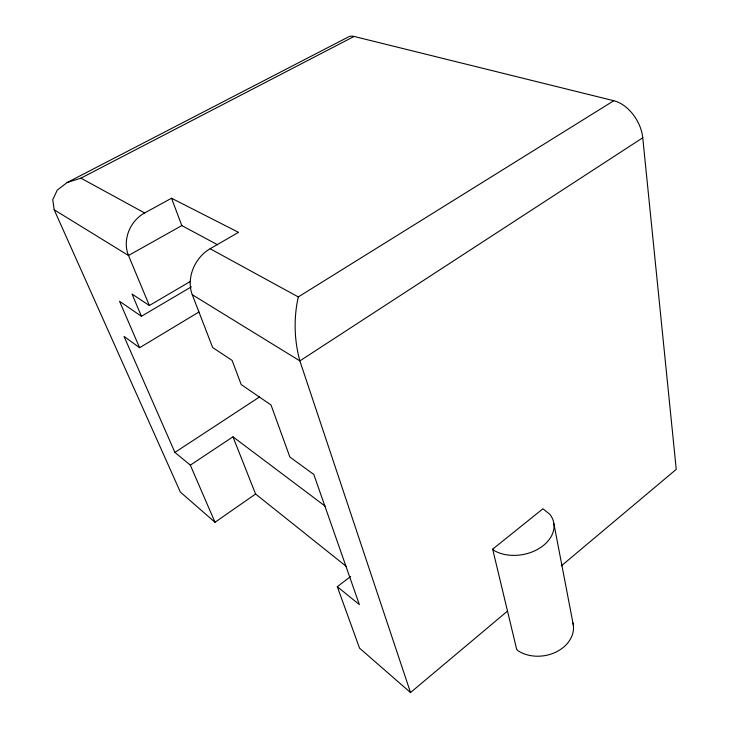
<?xml version="1.0" encoding="UTF-8"?>
<svg xmlns="http://www.w3.org/2000/svg" width="729" height="729" viewBox="0 0 729 729"><rect width="100%" height="100%" fill="white"/><g stroke="black" fill="none" stroke-linecap="round" stroke-linejoin="round"><path stroke-width="1.09" d="M561.312 565.895L676.248 469.358L642.75 137.772A32.96 21.77 59.1 0 0 613.809 100.73L298.289 296.922C293.596 317.953 294.17 340.115 299.874 360.891L410.518 692.55L507.502 611.093M492.667 549.165L542.932 508.778L549.885 514.346A36.013 25.643 -10.6 0 1 540.271 547.752A36.013 25.643 -10.6 0 1 494.362 550.677L492.667 549.165L516.679 649.384L518.301 650.951A33.443 26.198 -9 0 0 556.737 651.69A33.443 26.198 -9 0 0 572.939 622.976M613.809 100.73L354.094 36.45A26.8 13.304 63.9 0 0 348.571 36.86L67.132 182.532L57.254 190.123L52.752 199.71L54.192 209.797L180.391 492.121L215 522.265L255.578 494.007L346.266 566.397M410.518 692.55L359.534 648.145L337.299 586.69L350.622 576.511M198.935 312.012L139.603 347.724L124.021 336.388L174.914 452.408L190.333 465.148L232.97 436.808L325.444 506.382M174.914 452.408L259.57 396.95M642.75 137.772L299.874 360.891L192.274 294.716A34.564 28.313 -60 0 1 210.116 248.744L238.501 232.341L171.534 198.242L144.624 212.959A31.876 27.574 -59.9 0 0 128.504 255.496L149.345 305.515L190.479 281.376M139.603 347.724L119.547 301.296L141.426 316.277L191.363 286.852M217.652 244.816L181.822 225.589L128.504 255.496L54.192 209.797M67.132 182.532L80.919 178.158L354.094 36.45M80.919 178.158L144.624 212.959M210.116 248.744L298.289 296.922M149.345 305.515L132.031 294.033L141.426 316.277M337.299 586.69L359.361 604.587L313.807 474.47L289.878 457.056L271.015 404.969L241.19 384.557L232.104 360.418L212.64 347.505L192.274 294.716M190.333 465.148L215 522.265M232.97 436.808L255.578 494.007M171.534 198.242L181.822 225.589M553.885 523.641L573.322 624.972"/></g></svg>
